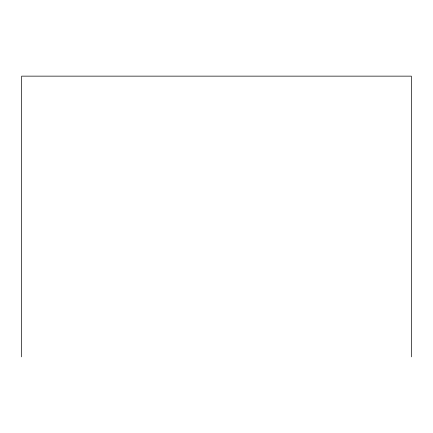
<?xml version="1.0" encoding="UTF-8"?>
<svg xmlns="http://www.w3.org/2000/svg" width="433" height="433" viewBox="0 0 433 433"><rect width="100%" height="100%" fill="white"/><g stroke="black" fill="none" stroke-linecap="round" stroke-linejoin="round"><path stroke-width="0.65" d="M411.35 356.857L411.35 76.143L21.65 76.143L21.65 356.857"/></g></svg>
